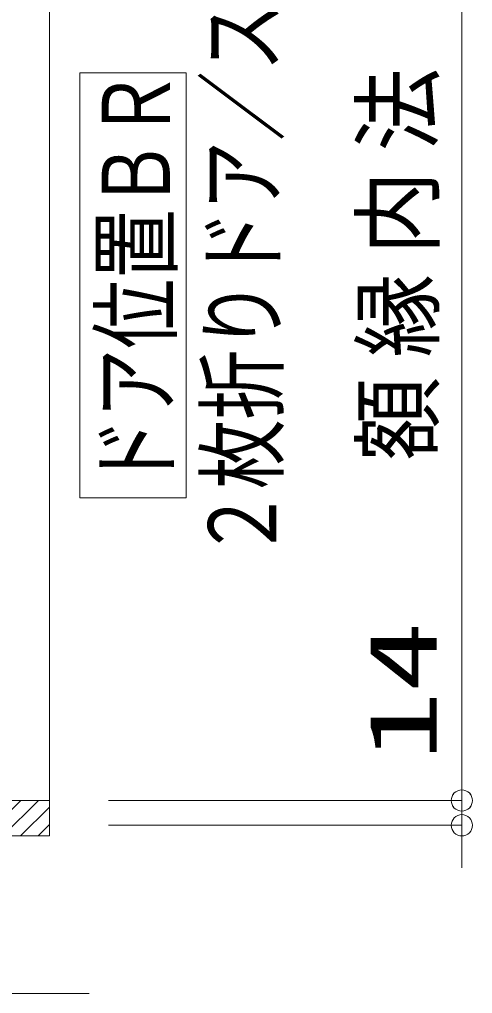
# Model space of a CAD drawing. Units: millimetres on the paper. Extents: x -305 to 305, y -152 to 152.
# Drawn here: x -115.65 to -102.88, y -19.68 to 7.81 of the extents above; entities that cross this region are included whole.
import ezdxf
from ezdxf.enums import TextEntityAlignment as Align

# ---------------------------------------------------------------- set-up
doc = ezdxf.new("R2010")
doc.units = ezdxf.units.MM
doc.linetypes.add('LONG_CHAIN', pattern=[21, 18, -1, 1, -1])
doc.layers.add('0-0_0', color=7, linetype='Continuous', lineweight=9)
doc.layers.add('0-1_VIEW0001', color=7, linetype='Continuous', lineweight=9)
doc.styles.add('ＭＳ ゴシック', font='')
doc.styles.get('ＭＳ ゴシック').set_extended_font_data('MS Gothic')

# ---------------------------------------------------------------- blocks, each defined once
blk = doc.blocks.new('_ORIGIN')
at = {"layer": '0-0_0'}
blk.add_line((0, 0), (-1, 0), dxfattribs=at)
blk.add_circle((0, 0), 0.5, dxfattribs=at)

msp = doc.modelspace()

# ---------------------------------------------------------------- linework, layer by layer
at = {"layer": '0-1_VIEW0001'}
for p, q in [((-114.809, -15.227), (-114.809, 25.372)), ((-103.184, -13.629), (-103.184, 23.771)), ((-110.955, 6.31), (-113.955, 6.31)), ((-113.955, -5.69), (-113.955, 6.31)), ((-110.955, -5.69), (-110.955, 6.31)), ((-110.955, -5.69), (-113.955, -5.69)), ((-103.183, -13.629), (-103.183, -13.029)), ((-121.559, -14.229), (-114.809, -14.229)), ((-115.614, -14.228), (-116.614, -15.228)), ((-115.119, -14.228), (-116.119, -15.228)), ((-113.145, -14.229), (-103.184, -14.229)), ((-103.183, -14.929), (-103.183, -14.229)), ((-114.809, -14.413), (-115.624, -15.228)), ((-114.809, -14.908), (-115.129, -15.228)), ((-113.145, -14.929), (-103.183, -14.929)), ((-114.809, -15.228), (-121.559, -15.228)), ((-103.183, -15.529), (-103.183, -16.129))]:
    msp.add_line(p, q, dxfattribs=at)
at = {"layer": '0-1_VIEW0001', "linetype": 'LONG_CHAIN'}
msp.add_line((-123.135, -19.677), (-113.685, -19.677), dxfattribs=at)
at = {"layer": '0-1_VIEW0001'}
msp.add_lwpolyline([(-113.145, -14.229), (-103.183, -14.229), (-103.183, -8.978)], dxfattribs=at)

# ---------------------------------------------------------------- block references
at = {"layer": '0-1_VIEW0001', "xscale": 0.6, "yscale": 0.6}
for p, rotation in [((-103.184, -14.229), 270), ((-103.183, -14.229), 270), ((-103.183, -14.929), 90)]:
    msp.add_blockref('_ORIGIN', p, dxfattribs=dict(at, rotation=rotation))

# ---------------------------------------------------------------- texts
at = {"layer": '0-1_VIEW0001', "style": 'ＭＳ ゴシック'}
for s, width, p in [('２枚折りドア／スイングドア', 0.75, (-107.838, -7.405)), ('ドア位置ＢＲ\u3000Ｗ８００', 0.75, (-110.835, -5.405)), ('法', 0.9, (-103.45, 4.089)), ('内', 0.9, (-103.45, 1.181)), ('縁', 0.9, (-103.45, -1.727)), ('額', 0.9, (-103.45, -4.635)), ('14', 1.5, (-103.313, -13.112))]:
    msp.add_text(s, height=1.921, rotation=90, dxfattribs=dict(at, width=width)).set_placement(p, align=Align.BOTTOM_LEFT)

doc.saveas('drawing.dxf')
